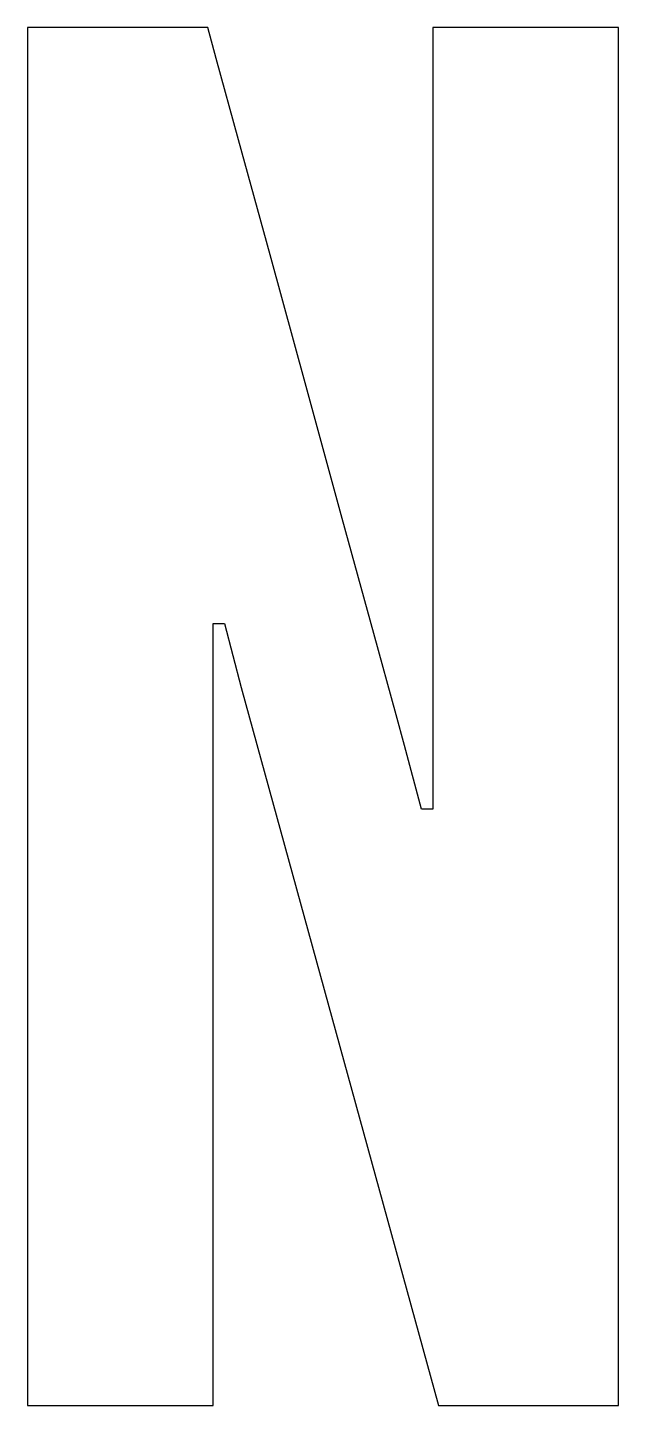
# Model space of a CAD drawing. Extents: x 0 to 0.5, y 0 to 1.18.
import ezdxf

# ---------------------------------------------------------------- set-up
doc = ezdxf.new("R2010")
doc.units = 0
doc.layers.get('0').update_dxf_attribs({"linetype": 'CONTINUOUS'})

msp = doc.modelspace()

# ---------------------------------------------------------------- linework, layer by layer
at = {"color": 0}
for p, q in [((0.0066, 1.176), (0, 1.176)), ((0, 1.176), (0, 1.1255)), ((0.024, 1.176), (0.0066, 1.176)), ((0.0486, 1.176), (0.024, 1.176)), ((0.0768, 1.176), (0.0486, 1.176)), ((0.105, 1.176), (0.0768, 1.176)), ((0.1296, 1.176), (0.105, 1.176)), ((0.147, 1.176), (0.1296, 1.176)), ((0.1536, 1.176), (0.147, 1.176)), ((0.1609, 1.1497), (0.1536, 1.176)), ((0.5039, 1.176), (0.3455, 1.176)), ((0.3455, 1.176), (0.3455, 0.5632)), ((0.5039, 1.1255), (0.5039, 1.176)), ((0.1799, 1.0802), (0.1609, 1.1497)), ((0, 1.1255), (0, 0.9923)), ((0.5039, 0.9923), (0.5039, 1.1255)), ((0.2068, 0.9821), (0.1799, 1.0802)), ((0, 0.9923), (0, 0.8039)), ((0.5039, 0.8039), (0.5039, 0.9923)), ((0.2376, 0.8696), (0.2068, 0.9821)), ((0.2684, 0.7571), (0.2376, 0.8696)), ((0, 0.8039), (0, 0.588)), ((0.5039, 0.588), (0.5039, 0.8039)), ((0.2954, 0.6589), (0.2684, 0.7571)), ((0.1584, 0.6128), (0.1584, 0.6673)), ((0.1584, 0.6673), (0.168, 0.6673)), ((0.168, 0.6673), (0.1823, 0.6128)), ((0.3143, 0.5895), (0.2954, 0.6589)), ((0.1584, 0), (0.1584, 0.6128)), ((0.1823, 0.6128), (0.3505, 0)), ((0.3216, 0.5632), (0.3143, 0.5895)), ((0, 0.588), (0, 0.3721)), ((0.5039, 0.3721), (0.5039, 0.588)), ((0.3359, 0.5089), (0.3216, 0.5632)), ((0.3455, 0.5632), (0.3455, 0.5089)), ((0.3455, 0.5089), (0.3359, 0.5089)), ((0, 0.3721), (0, 0.1838)), ((0.5039, 0.1838), (0.5039, 0.3721)), ((0, 0.1838), (0, 0.0506)), ((0.5039, 0.0506), (0.5039, 0.1838)), ((0, 0.0506), (0, 0)), ((0.5039, 0), (0.5039, 0.0506)), ((0, 0), (0.1584, 0)), ((0.3505, 0), (0.357, 0)), ((0.357, 0), (0.3744, 0)), ((0.3744, 0), (0.399, 0)), ((0.399, 0), (0.4272, 0)), ((0.4272, 0), (0.4553, 0)), ((0.4553, 0), (0.4799, 0)), ((0.4799, 0), (0.4973, 0)), ((0.4973, 0), (0.5039, 0))]:
    msp.add_line(p, q, dxfattribs=at)

doc.saveas('drawing.dxf')
